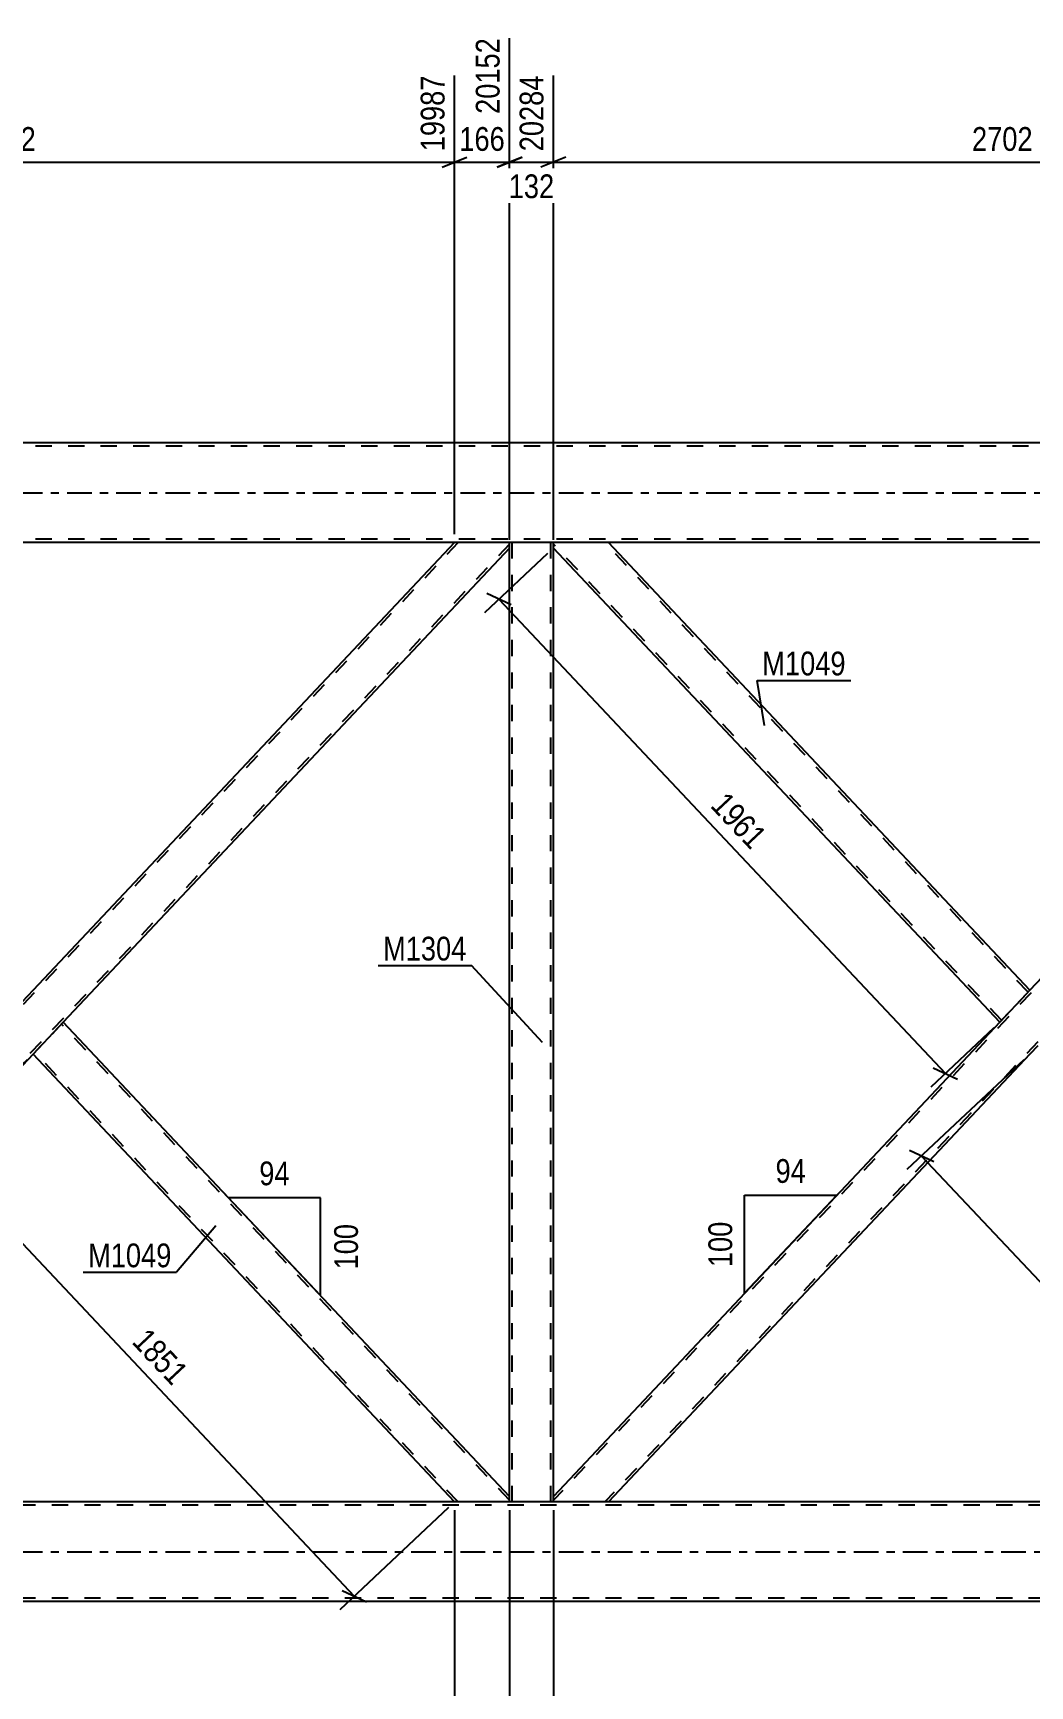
# Model space of a CAD drawing. Header units: millimetres. Extents: x 0 to 1189, y 0 to 841.
# Drawn here: x 786.5 to 906.5, y 536.3 to 735.4 of the extents above; entities that cross this region are included whole.
import ezdxf

# ---------------------------------------------------------------- set-up
doc = ezdxf.new("R2010")
doc.units = ezdxf.units.MM
doc.linetypes.add('DXK_LINE_DOT2', pattern=[3.9198, 1.9599, -1.9599])
doc.linetypes.add('DXK_LINE_DOT3', pattern=[5.9187, 2.979, -0.9799, 0.9799, -0.9799])
doc.styles.add('Arial Narrow', font='ARIALN.TTF', dxfattribs={"height": 0.2})

# ---------------------------------------------------------------- blocks, each defined once
blk = doc.blocks.new('Part-761554296-4703 - 4678')
at = {"color": 2, "linetype": 'Continuous'}
for p, q in [((790.09, 616.25), (786.46, 612.4)), ((843.82, 559.12), (790.09, 616.25)), ((837.19, 558.45), (786.46, 612.4)), ((843.82, 558.45), (843.82, 559.12))]:
    blk.add_line(p, q, dxfattribs=at)
at = {"color": 7, "linetype": 'DXK_LINE_DOT2'}
for p, q in [((843.82, 558.65), (789.87, 616.02)), ((786.68, 612.63), (786.7, 612.65)), ((837.63, 558.45), (786.68, 612.63)), ((843.82, 558.45), (837.19, 558.45))]:
    blk.add_line(p, q, dxfattribs=at)
blk = doc.blocks.new('Part-761554296-4926 - 4678')
at = {"color": 7, "linetype": 'DXK_LINE_DOT2'}
for p, q in [((849.1, 674.05), (843.82, 674.05)), ((843.82, 673.39), (843.82, 674.05)), ((844.14, 558.45), (844.14, 674.05)), ((848.78, 558.45), (848.78, 674.05)), ((849.1, 673.39), (849.1, 674.05)), ((843.82, 558.45), (843.82, 559.12)), ((849.1, 558.45), (843.82, 558.45)), ((849.1, 558.45), (849.1, 559.12))]:
    blk.add_line(p, q, dxfattribs=at)
at = {"color": 2, "linetype": 'Continuous'}
for p, q in [((843.82, 559.12), (843.82, 673.39)), ((849.1, 559.12), (849.1, 673.39))]:
    blk.add_line(p, q, dxfattribs=at)
blk = doc.blocks.new('Part-761554296-4798 - 4678')
at = {"color": 7, "linetype": 'DXK_LINE_DOT2'}
for p, q in [((957.63, 674.05), (849.1, 558.65)), ((963.82, 673.86), (855.29, 558.45)), ((963.82, 674.05), (957.19, 674.05)), ((963.82, 673.57), (963.82, 674.05)), ((906.46, 620.11), (902.84, 616.25)), ((910.09, 616.25), (906.46, 612.4)), ((855.73, 558.45), (849.1, 558.45))]:
    blk.add_line(p, q, dxfattribs=at)
at = {"color": 2, "linetype": 'Continuous'}
for p, q in [((957.19, 674.05), (906.46, 620.11)), ((963.82, 673.39), (910.09, 616.25)), ((963.82, 673.39), (963.82, 673.57)), ((902.84, 616.25), (849.1, 559.12)), ((906.46, 612.4), (855.73, 558.45)), ((849.1, 558.45), (849.1, 559.12))]:
    blk.add_line(p, q, dxfattribs=at)
blk = doc.blocks.new('Part-761554296-4884 - 4678')
at = {"color": 7, "linetype": 'DXK_LINE_DOT2'}
for p, q in [((837.63, 674.05), (729.1, 558.65)), ((843.82, 673.86), (735.29, 558.45)), ((843.82, 674.05), (837.19, 674.05)), ((786.46, 620.11), (782.84, 616.25)), ((790.09, 616.25), (786.46, 612.4)), ((735.73, 558.45), (729.1, 558.45))]:
    blk.add_line(p, q, dxfattribs=at)
at = {"color": 2, "linetype": 'Continuous'}
for p, q in [((837.19, 674.05), (786.46, 620.11)), ((843.82, 673.39), (790.09, 616.25)), ((843.82, 673.39), (843.82, 674.05)), ((782.84, 616.25), (729.1, 559.12)), ((786.46, 612.4), (735.73, 558.45)), ((729.1, 558.54), (729.1, 559.12)), ((729.1, 558.45), (729.1, 558.54))]:
    blk.add_line(p, q, dxfattribs=at)
blk = doc.blocks.new('Part-761554296-4979 - 4678')
at = {"color": 2, "linetype": 'Continuous'}
for p, q in [((849.1, 673.39), (849.1, 674.05)), ((902.84, 616.25), (849.1, 673.39)), ((906.46, 620.11), (855.73, 674.05)), ((906.02, 619.64), (902.84, 616.25)), ((906.46, 620.11), (906.02, 619.64))]:
    blk.add_line(p, q, dxfattribs=at)
at = {"color": 7, "linetype": 'DXK_LINE_DOT2'}
for p, q in [((855.73, 674.05), (849.1, 674.05)), ((903.06, 616.49), (849.1, 673.86)), ((906.24, 619.87), (855.29, 674.05)), ((906.43, 620.07), (906.02, 619.64)), ((903.06, 616.49), (903.07, 616.51))]:
    blk.add_line(p, q, dxfattribs=at)
blk = doc.blocks.new('Part-761554296-5143 - 4678')
at = {"color": 7, "linetype": 'DXK_LINE_DOT2'}
for p, q in [((1094.46, 685.65), (115.82, 685.65)), ((1094.46, 674.45), (115.82, 674.45))]:
    blk.add_line(p, q, dxfattribs=at)
at = {"color": 2, "linetype": 'Continuous'}
for p, q in [((964.47, 686.05), (728.46, 686.05)), ((959.97, 674.05), (732.96, 674.05))]:
    blk.add_line(p, q, dxfattribs=at)
at = {"color": 7, "linetype": 'DXK_LINE_DOT3'}
blk.add_line((115.82, 680.05), (1094.46, 680.05), dxfattribs=at)
blk = doc.blocks.new('Part-761554296-5138 - 4678')
at = {"color": 7, "linetype": 'DXK_LINE_DOT2'}
for p, q in [((1045.46, 558.05), (115.82, 558.05)), ((1045.46, 558.45), (235.94, 558.45)), ((1045.46, 546.85), (115.82, 546.85))]:
    blk.add_line(p, q, dxfattribs=at)
at = {"color": 2, "linetype": 'Continuous'}
for p, q in [((968.86, 558.45), (244.06, 558.45)), ((959.97, 546.45), (732.96, 546.45))]:
    blk.add_line(p, q, dxfattribs=at)
at = {"color": 7, "linetype": 'DXK_LINE_DOT3'}
blk.add_line((115.82, 552.45), (1045.46, 552.45), dxfattribs=at)
blk = doc.blocks.new('StraightDimension-761554296-30825 - 4678')
at = {"color": 7, "linetype": 'Continuous'}
for p, q in [((905.73, 611.72), (891.66, 598.49)), ((894.88, 599.45), (891.95, 600.81)), ((893.41, 600.13), (944.15, 546.18)), ((956.47, 557.77), (942.4, 544.54)), ((942.68, 546.86), (945.61, 545.5))]:
    blk.add_line(p, q, dxfattribs=at)
at = {"color": 0}
blk.add_wipeout([(922.24, 570.57), (925.3, 573.45), (919.47, 579.65), (916.41, 576.77)], dxfattribs=at)
at = {"color": 3, "style": 'Arial Narrow'}
blk.add_text('1851', height=2.863, rotation=-46.7591, dxfattribs=at).set_placement((917.26, 576.74))
blk = doc.blocks.new('StraightDimension-761554296-5755 - 4678')
at = {"color": 7, "linetype": 'Continuous'}
for p, q in [((848.37, 672.71), (840.8, 665.58)), ((844.01, 666.55), (841.08, 667.91)), ((842.54, 667.23), (896.28, 610.09)), ((902.11, 615.57), (894.53, 608.44)), ((894.82, 610.77), (897.75, 609.41))]:
    blk.add_line(p, q, dxfattribs=at)
at = {"color": 0}
blk.add_wipeout([(872.87, 636.07), (875.93, 638.95), (870.1, 645.15), (867.04, 642.27)], dxfattribs=at)
at = {"color": 3, "style": 'Arial Narrow'}
blk.add_text('1961', height=2.863, rotation=-46.7591, dxfattribs=at).set_placement((867.89, 642.25))
blk = doc.blocks.new('StraightDimension-761554296-21476 - 4678')
at = {"color": 7, "linetype": 'Continuous'}
for p, q in [((843.82, 674.39), (843.82, 734.83)), ((837.19, 675.05), (837.19, 730.33)), ((835.69, 719.29), (838.69, 720.49)), ((837.19, 719.89), (843.82, 719.89)), ((845.32, 720.49), (842.32, 719.29))]:
    blk.add_line(p, q, dxfattribs=at)
at = {"color": 0}
blk.add_wipeout([(843.85, 720.64), (843.85, 724.84), (837.17, 724.84), (837.17, 720.64)], dxfattribs=at)
at = {"color": 0, "linetype": 'Continuous'}
blk.add_wipeout([(843.22, 735.43), (839.02, 735.43), (839.02, 725.09), (843.22, 725.09)], dxfattribs=at)
at = {"color": 3, "linetype": 'Continuous', "style": 'Arial Narrow'}
blk.add_text('20152', height=2.863, rotation=90.0002, dxfattribs=at).set_placement((842.62, 725.69))
at = {"color": 3, "style": 'Arial Narrow'}
blk.add_text('166', height=2.863, dxfattribs=at).set_placement((837.77, 721.24))
blk = doc.blocks.new('AngleDimension-761554296-23701 - 4678')
at = {"color": 7, "linetype": 'Continuous'}
for p, q in [((809.33, 595.79), (809.97, 595.11)), ((821.07, 595.11), (809.97, 595.11)), ((821.07, 583.31), (809.97, 595.11)), ((821.07, 583.31), (821.07, 595.11))]:
    blk.add_line(p, q, dxfattribs=at)
at = {"color": 0}
for points in [[(817.95, 596.01), (817.95, 600.21), (813.09, 600.21), (813.09, 596.01)], [(826.17, 592.55), (821.97, 592.55), (821.97, 585.87), (826.17, 585.87)]]:
    blk.add_wipeout(points, dxfattribs=at)
at = {"color": 3, "style": 'Arial Narrow'}
blk.add_text('94', height=2.863, dxfattribs=at).set_placement((813.69, 596.61))
blk.add_text('100', height=2.863, rotation=90.0002, dxfattribs=at).set_placement((825.57, 586.47))
blk = doc.blocks.new('StraightDimension-761554296-23278 - 4678')
at = {"color": 7, "linetype": 'Continuous'}
for p, q in [((729.1, 557.45), (729.1, 500.54)), ((837.19, 557.45), (837.19, 505.04)), ((730.6, 516.08), (727.6, 514.88)), ((835.69, 514.88), (838.69, 516.08)), ((729.1, 515.48), (837.19, 515.48))]:
    blk.add_line(p, q, dxfattribs=at)
at = {"color": 0}
blk.add_wipeout([(787.4, 516.23), (787.4, 520.43), (778.89, 520.43), (778.89, 516.23)], dxfattribs=at)
at = {"color": 0, "linetype": 'Continuous'}
blk.add_wipeout([(836.59, 514.78), (832.39, 514.78), (832.39, 504.44), (836.59, 504.44)], dxfattribs=at)
at = {"color": 3, "style": 'Arial Narrow'}
blk.add_text('2702', height=2.863, dxfattribs=at).set_placement((779.49, 516.83))
at = {"color": 3, "linetype": 'Continuous', "style": 'Arial Narrow'}
blk.add_text('19993', height=2.863, rotation=90.0002, dxfattribs=at).set_placement((835.99, 505.04))
blk = doc.blocks.new('StraightDimension-761554296-21474 - 4678')
at = {"color": 7, "linetype": 'Continuous'}
for p, q in [((849.1, 674.39), (849.1, 730.33)), ((957.19, 675.05), (957.19, 730.33)), ((850.6, 720.49), (847.6, 719.29)), ((849.1, 719.89), (957.19, 719.89)), ((955.69, 719.29), (958.69, 720.49))]:
    blk.add_line(p, q, dxfattribs=at)
at = {"color": 0, "linetype": 'Continuous'}
blk.add_wipeout([(956.59, 730.93), (952.39, 730.93), (952.39, 720.59), (956.59, 720.59)], dxfattribs=at)
at = {"color": 0}
blk.add_wipeout([(907.4, 720.64), (907.4, 724.84), (898.89, 724.84), (898.89, 720.64)], dxfattribs=at)
at = {"color": 3, "linetype": 'Continuous', "style": 'Arial Narrow'}
blk.add_text('22987', height=2.863, rotation=90.0002, dxfattribs=at).set_placement((955.99, 721.19))
at = {"color": 3, "style": 'Arial Narrow'}
blk.add_text('2702', height=2.863, dxfattribs=at).set_placement((899.49, 721.24))
blk = doc.blocks.new('StraightDimension-761554296-21475 - 4678')
at = {"color": 7, "linetype": 'Continuous'}
for p, q in [((843.82, 674.39), (843.82, 734.83)), ((849.1, 674.39), (849.1, 730.33)), ((842.32, 719.29), (845.32, 720.49)), ((843.82, 719.89), (849.1, 719.89)), ((850.6, 720.49), (847.6, 719.29))]:
    blk.add_line(p, q, dxfattribs=at)
at = {"color": 0, "linetype": 'Continuous'}
blk.add_wipeout([(848.5, 730.93), (844.3, 730.93), (844.3, 720.59), (848.5, 720.59)], dxfattribs=at)
at = {"color": 0}
blk.add_wipeout([(849.8, 714.94), (849.8, 719.14), (843.12, 719.14), (843.12, 714.94)], dxfattribs=at)
at = {"color": 3, "linetype": 'Continuous', "style": 'Arial Narrow'}
blk.add_text('20284', height=2.863, rotation=90.0002, dxfattribs=at).set_placement((847.9, 721.19))
at = {"color": 3, "style": 'Arial Narrow'}
blk.add_text('132', height=2.863, dxfattribs=at).set_placement((843.72, 715.54))
blk = doc.blocks.new('StraightDimension-761554296-21477 - 4678')
at = {"color": 7, "linetype": 'Continuous'}
for p, q in [((729.1, 674.39), (729.1, 730.33)), ((837.19, 675.05), (837.19, 730.33)), ((730.6, 720.49), (727.6, 719.29)), ((729.1, 719.89), (837.19, 719.89)), ((835.69, 719.29), (838.69, 720.49))]:
    blk.add_line(p, q, dxfattribs=at)
at = {"color": 0, "linetype": 'Continuous'}
blk.add_wipeout([(836.59, 730.93), (832.39, 730.93), (832.39, 720.59), (836.59, 720.59)], dxfattribs=at)
at = {"color": 0}
blk.add_wipeout([(787.4, 720.64), (787.4, 724.84), (778.89, 724.84), (778.89, 720.64)], dxfattribs=at)
at = {"color": 3, "linetype": 'Continuous', "style": 'Arial Narrow'}
blk.add_text('19987', height=2.863, rotation=90.0002, dxfattribs=at).set_placement((835.99, 721.19))
at = {"color": 3, "style": 'Arial Narrow'}
blk.add_text('2702', height=2.863, dxfattribs=at).set_placement((779.49, 721.24))
blk = doc.blocks.new('AngleDimension-761554296-23715 - 4678')
at = {"color": 7, "linetype": 'Continuous'}
for p, q in [((883.88, 596.1), (883.22, 595.4)), ((872.12, 595.4), (883.22, 595.4)), ((872.12, 583.59), (883.22, 595.4)), ((872.12, 583.59), (872.12, 595.4))]:
    blk.add_line(p, q, dxfattribs=at)
at = {"color": 0}
for points in [[(880.1, 596.3), (880.1, 600.5), (875.24, 600.5), (875.24, 596.3)], [(871.22, 592.84), (867.02, 592.84), (867.02, 586.15), (871.22, 586.15)]]:
    blk.add_wipeout(points, dxfattribs=at)
at = {"color": 3, "style": 'Arial Narrow'}
blk.add_text('94', height=2.863, dxfattribs=at).set_placement((875.84, 596.9))
blk.add_text('100', height=2.863, rotation=90.0002, dxfattribs=at).set_placement((870.62, 586.75))
blk = doc.blocks.new('StraightDimension-761554296-23275 - 4678')
at = {"color": 7, "linetype": 'Continuous'}
for p, q in [((849.1, 557.45), (849.1, 500.54)), ((957.19, 557.45), (957.19, 505.04)), ((850.6, 516.08), (847.6, 514.88)), ((955.69, 514.88), (958.69, 516.08)), ((849.1, 515.48), (957.19, 515.48))]:
    blk.add_line(p, q, dxfattribs=at)
at = {"color": 0}
blk.add_wipeout([(907.4, 516.23), (907.4, 520.43), (898.89, 520.43), (898.89, 516.23)], dxfattribs=at)
at = {"color": 0, "linetype": 'Continuous'}
blk.add_wipeout([(956.59, 514.78), (952.39, 514.78), (952.39, 504.44), (956.59, 504.44)], dxfattribs=at)
at = {"color": 3, "style": 'Arial Narrow'}
blk.add_text('2702', height=2.863, dxfattribs=at).set_placement((899.49, 516.83))
at = {"color": 3, "linetype": 'Continuous', "style": 'Arial Narrow'}
blk.add_text('22993', height=2.863, rotation=90.0002, dxfattribs=at).set_placement((955.99, 505.04))
blk = doc.blocks.new('StraightDimension-761554296-23276 - 4678')
at = {"color": 7, "linetype": 'Continuous'}
for p, q in [((843.82, 557.45), (843.82, 500.54)), ((849.1, 557.45), (849.1, 500.54)), ((842.32, 514.88), (845.32, 516.08)), ((850.6, 516.08), (847.6, 514.88)), ((843.82, 515.48), (849.1, 515.48))]:
    blk.add_line(p, q, dxfattribs=at)
at = {"color": 0}
blk.add_wipeout([(849.8, 510.53), (849.8, 514.73), (843.12, 514.73), (843.12, 510.53)], dxfattribs=at)
at = {"color": 0, "linetype": 'Continuous'}
blk.add_wipeout([(848.5, 510.28), (844.3, 510.28), (844.3, 499.94), (848.5, 499.94)], dxfattribs=at)
at = {"color": 3, "style": 'Arial Narrow'}
blk.add_text('132', height=2.863, dxfattribs=at).set_placement((843.72, 511.13))
at = {"color": 3, "linetype": 'Continuous', "style": 'Arial Narrow'}
blk.add_text('20291', height=2.863, rotation=90.0002, dxfattribs=at).set_placement((847.9, 500.54))
blk = doc.blocks.new('StraightDimension-761554296-23277 - 4678')
at = {"color": 7, "linetype": 'Continuous'}
for p, q in [((837.19, 557.45), (837.19, 505.04)), ((843.82, 557.45), (843.82, 500.54)), ((835.69, 514.88), (838.69, 516.08)), ((845.32, 516.08), (842.32, 514.88)), ((837.19, 515.48), (843.82, 515.48))]:
    blk.add_line(p, q, dxfattribs=at)
at = {"color": 0}
blk.add_wipeout([(843.85, 516.23), (843.85, 520.43), (837.17, 520.43), (837.17, 516.23)], dxfattribs=at)
at = {"color": 0, "linetype": 'Continuous'}
blk.add_wipeout([(843.22, 510.28), (839.02, 510.28), (839.02, 499.94), (843.22, 499.94)], dxfattribs=at)
at = {"color": 3, "style": 'Arial Narrow'}
blk.add_text('166', height=2.863, dxfattribs=at).set_placement((837.77, 516.83))
at = {"color": 3, "linetype": 'Continuous', "style": 'Arial Narrow'}
blk.add_text('20159', height=2.863, rotation=90.0002, dxfattribs=at).set_placement((842.62, 500.54))
blk = doc.blocks.new('StraightDimension-761554296-30801 - 4678')
at = {"color": 7, "linetype": 'Continuous'}
for p, q in [((785.73, 611.72), (772.64, 599.41)), ((775.86, 600.37), (772.93, 601.73)), ((774.39, 601.05), (825.12, 547.1)), ((836.47, 557.77), (823.38, 545.46)), ((823.66, 547.78), (826.59, 546.42))]:
    blk.add_line(p, q, dxfattribs=at)
at = {"color": 0}
blk.add_wipeout([(803.22, 571.49), (806.28, 574.37), (800.45, 580.57), (797.39, 577.69)], dxfattribs=at)
at = {"color": 3, "style": 'Arial Narrow'}
blk.add_text('1851', height=2.863, rotation=-46.7591, dxfattribs=at).set_placement((798.24, 577.66))
blk = doc.blocks.new('Mark-761554296-4699 - 4678')
at = {"color": 0}
blk.add_wipeout([(803.13, 586.73), (803.13, 589.73), (793.08, 589.73), (793.08, 586.73)], dxfattribs=at)
blk.add_wipeout([(803.13, 586.73), (803.13, 589.73), (793.08, 589.73), (793.08, 586.73)], dxfattribs=at)
at = {"color": 30, "linetype": 'Continuous'}
for p in [(808.48, 591.73), (792.48, 586.13)]:
    blk.add_line(p, (803.73, 586.13), dxfattribs=at)
at = {"color": 3, "style": 'Arial Narrow'}
blk.add_text('M1049', height=2.863, dxfattribs=at).set_placement((793.08, 586.73))
blk = doc.blocks.new('Mark-761554296-4922 - 4678')
at = {"color": 0}
blk.add_wipeout([(838.65, 623.69), (838.65, 626.69), (828.59, 626.69), (828.59, 623.69)], dxfattribs=at)
blk.add_wipeout([(838.65, 623.69), (838.65, 626.69), (828.59, 626.69), (828.59, 623.69)], dxfattribs=at)
at = {"color": 30, "linetype": 'Continuous'}
for p in [(827.99, 623.09), (847.8, 613.82)]:
    blk.add_line(p, (839.25, 623.09), dxfattribs=at)
at = {"color": 3, "style": 'Arial Narrow'}
blk.add_text('M1304', height=2.863, dxfattribs=at).set_placement((828.59, 623.69))
blk = doc.blocks.new('Mark-761554296-4975 - 4678')
at = {"color": 0}
blk.add_wipeout([(884.3, 658.04), (884.3, 661.04), (874.24, 661.04), (874.24, 658.04)], dxfattribs=at)
blk.add_wipeout([(884.3, 658.04), (884.3, 661.04), (874.24, 661.04), (874.24, 658.04)], dxfattribs=at)
at = {"color": 30, "linetype": 'Continuous'}
for p, q in [((874.51, 652), (873.64, 657.44)), ((873.64, 657.44), (884.9, 657.44))]:
    blk.add_line(p, q, dxfattribs=at)
at = {"color": 3, "style": 'Arial Narrow'}
blk.add_text('M1049', height=2.863, dxfattribs=at).set_placement((874.24, 658.04))

msp = doc.modelspace()

# ---------------------------------------------------------------- block references
for name in ['Part-761554296-5143 - 4678', 'Part-761554296-4884 - 4678', 'Part-761554296-4926 - 4678', 'Part-761554296-4798 - 4678', 'Part-761554296-4979 - 4678', 'Part-761554296-4703 - 4678', 'Part-761554296-5138 - 4678']:
    msp.add_blockref(name, (0, 0))

# ---------------------------------------------------------------- next in the draw order: block references
for name in ['StraightDimension-761554296-21476 - 4678', 'StraightDimension-761554296-21474 - 4678', 'StraightDimension-761554296-30825 - 4678', 'AngleDimension-761554296-23701 - 4678', 'AngleDimension-761554296-23715 - 4678', 'StraightDimension-761554296-23278 - 4678']:
    msp.add_blockref(name, (0, 0))

# ---------------------------------------------------------------- next in the draw order: block references
for name in ['StraightDimension-761554296-21475 - 4678', 'StraightDimension-761554296-21477 - 4678', 'StraightDimension-761554296-5755 - 4678', 'StraightDimension-761554296-23275 - 4678']:
    msp.add_blockref(name, (0, 0))

# ---------------------------------------------------------------- next in the draw order: block references
for name in ['Mark-761554296-4975 - 4678', 'Mark-761554296-4922 - 4678', 'StraightDimension-761554296-23276 - 4678']:
    msp.add_blockref(name, (0, 0))

# ---------------------------------------------------------------- next in the draw order: block references
msp.add_blockref('StraightDimension-761554296-23277 - 4678', (0, 0))

# ---------------------------------------------------------------- next in the draw order: block references
msp.add_blockref('StraightDimension-761554296-30801 - 4678', (0, 0))

# ---------------------------------------------------------------- next in the draw order: block references
msp.add_blockref('Mark-761554296-4699 - 4678', (0, 0))

doc.saveas('drawing.dxf')
